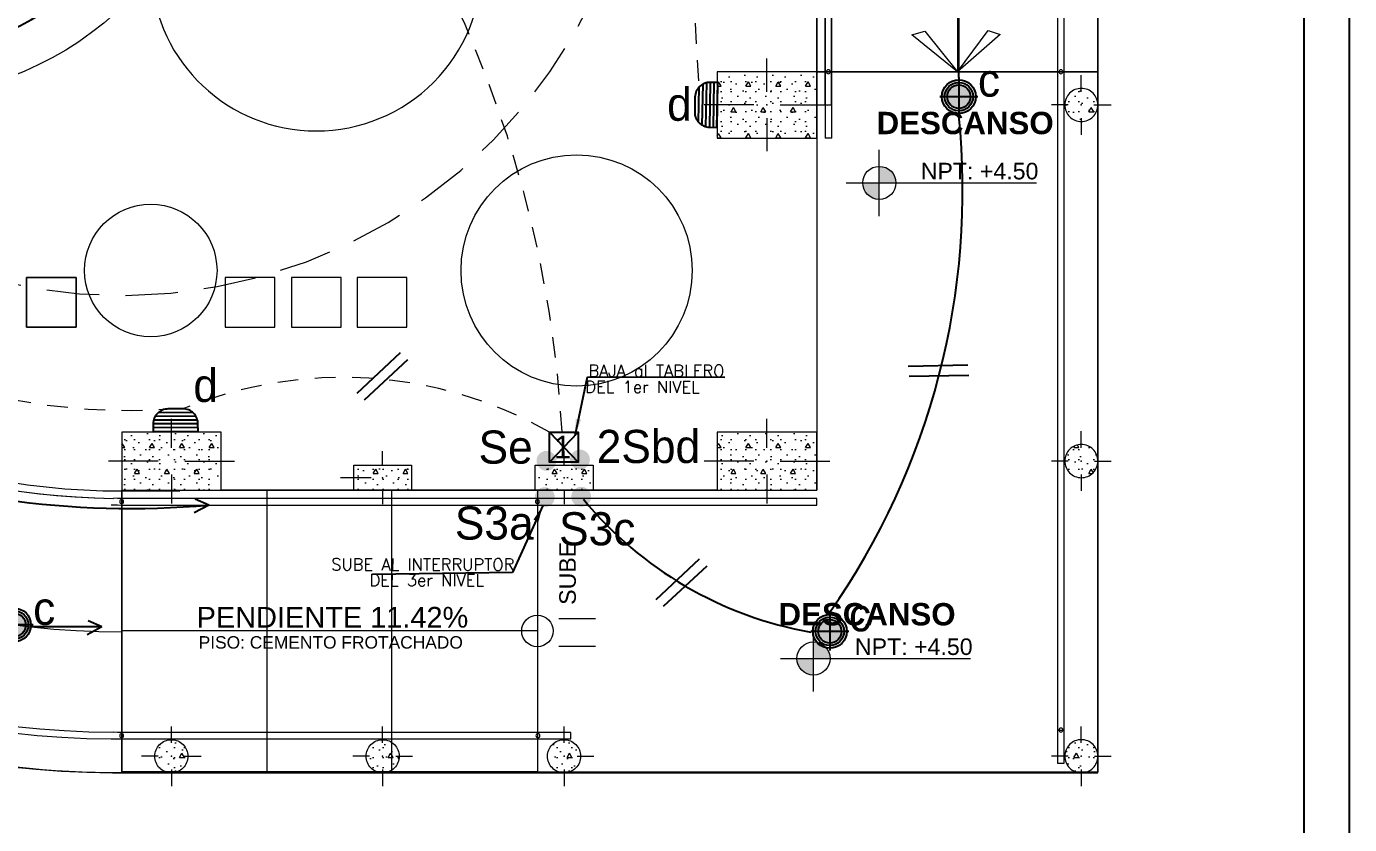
# Model space of a CAD drawing. Header units: feet. Extents: x 2 to 125, y -24 to 91.
# Drawn here: x 97.07 to 105.06, y 77.37 to 82.19 of the extents above; entities that cross this region are included whole.
import ezdxf

# ---------------------------------------------------------------- set-up
doc = ezdxf.new("R2010")
doc.units = ezdxf.units.FT
doc.header["$MEASUREMENT"] = 0
doc.set_wipeout_variables(frame=1)
for name, pattern in [('CONTINUA', [0]), ('Dashed', [0.211667, 0.105833, -0.105833]), ('HIDDEN', [9.525, 6.35, -3.175]), ('HIDDEN2', [0.1875, 0.125, -0.0625]), ('Wipeout_Contour', [1, 0, -1])]:
    doc.linetypes.add(name, pattern=pattern)
for name, color, linetype in [('ALUMBRADO', 1, 'Continuous'), ('Dimensioning - General', 7, 'Continuous'), ('Structural - Bearing', 7, 'Continuous')]:
    doc.layers.add(name, color=color, linetype=linetype)
for name, color, linetype, lineweight, true_color in [('Annotation - Text_Pen_No__167', 7, 'Continuous', 13, 0x6a6a6a), ('Dimensioning - General_Pen_No__167', 7, 'Continuous', 13, 0x6a6a6a), ('Drawing & Figure_Pen_No__167', 7, 'Continuous', 13, 0x6a6a6a), ('Estructura – Carga_Pen_No__167', 7, 'Continuous', 13, 0x6a6a6a), ('Interior - Furniture _Pen_No__167', 7, 'Continuous', 13, 0x6a6a6a), ('Structural - Bearing_Pen_No__167', 7, 'Continuous', 13, 0x6a6a6a), ('Structural - Bearing_Pen_No__4', 7, 'Continuous', 20, 0x029e21), ('Structural - Bearing_Pen_No__87', 7, 'Continuous', 20, 0x6a6a6a)]:
    doc.layers.add(name, color=color, linetype=linetype, lineweight=lineweight, true_color=true_color)
for name, color, linetype, lineweight in [('corriente debil', 30, 'Continuous', 15), ('Cotas varias El', 253, 'Continuous', 13), ('Drawing & Figure_Pen_No__122', 9, 'Continuous', 13), ('Interior - Stair & Railing_Pen_No__122', 9, 'Continuous', 13), ('Structural - Bearing_Pen_No__122', 9, 'Continuous', 13), ('Structural - Bearing_Pen_No__21', 7, 'Continuous', 35), ('TOMACORRIENTE', 5, 'HIDDEN2', 30)]:
    doc.layers.add(name, color=color, linetype=linetype, lineweight=lineweight)
doc.styles.add('01COTAS', font='romans.shx')
doc.styles.add('GENERATED_STYLE_1', font='arial.ttf')
doc.styles.add('GENERATED_STYLE_2', font='')
doc.styles.add('GENERATED_STYLE_3', font='romand.shx')
doc.styles.get('GENERATED_STYLE_2').set_extended_font_data('Arial', bold=True)
doc.dimstyles.new('DIM-50-PLANTA', dxfattribs={"dimscale": 0.05, "dimtxt": 2, "dimasz": 2, "dimexe": 2, "dimexo": 2, "dimgap": 1, "dimtad": 1, "dimdec": 0, "dimlfac": 1000, "dimdsep": 46, "dimtxsty": '01COTAS', "dimcen": 25, "dimclrd": 9, "dimclre": 9, "dimclrt": 7, "dimadec": 0, "dimazin": 0, "dimtfac": 1, "dimtdec": 0, "dimtmove": 2, "dimatfit": 3, "dimfxl": 1, "dimtolj": 1, "dimtzin": 0, "dimarcsym": 0})
pattern_1 = [(0, (70.36607, 85.72544), (0, 0.3117692), [0.03, -0.15]), (0, (70.45607, 85.88132), (0, 0.3117692), [0.03, -0.15]), (60, (70.36607, 85.72544), (-0.27, 0.1558846), [0.03, -0.15]), (60, (70.54607, 85.72544), (-0.27, 0.1558846), [0.03, -0.15]), (120, (70.39607, 85.72544), (0.27, 0.1558846), [0.03, -0.15]), (120, (70.57607, 85.72544), (0.27, 0.1558846), [0.03, -0.15]), (0, (70.36607, 85.75544), (0, 0.06), [0, -0.06, 0, -0.09]), (45, (70.39607, 85.75544), (-0.04242641, 0.04242641), [0, -0.045, 0, -0.075])]

# ---------------------------------------------------------------- blocks, each defined once
blk = doc.blocks.new('Curved Ramp 23[46]', base_point=(27.2823, -2.0105))
at = {"layer": 'Interior - Furniture _Pen_No__167', "color": 251, "linetype": 'Continuous', "lineweight": 13, "true_color": 0x6a6a6a}
for p, q in [((27.2197, 2.319), (27.1951, 4.0188)), ((24.4838, 1.2936), (23.385, 2.5908)), ((22.986, -1.4693), (21.297, -1.2764)), ((22.9746, -1.5687), (21.2856, -1.3757)), ((24.5318, -5.3547), (23.4519, -6.6677)), ((27.2823, -6.3405), (27.2823, -8.0405))]:
    blk.add_line(p, q, dxfattribs=at)
for radius, start, end in [(6.03, 90.82856, 173.00702), (5.18, 90.82856, 172.92906), (4.33, 90.82856, 172.82049), (6.03, 173.95721, 269.99957), (5.18, 174.03517, 269.99957), (4.33, 174.14374, 269.99957)]:
    blk.add_arc((27.2823, -2.0105), radius, start, end, dxfattribs=at)
blk = doc.blocks.new('Straight Ramp 23[47]', base_point=(29.7917, -7.1855))
at = {"layer": 'Interior - Furniture _Pen_No__167', "color": 251, "linetype": 'Continuous', "lineweight": 13, "true_color": 0x6a6a6a}
for p, q in [((27.2817, -6.3355), (27.2817, -8.0355)), ((29.7917, -6.3355), (27.2817, -6.3355)), ((28.1606, -8.0355), (28.1606, -6.3355)), ((28.9128, -8.0355), (28.9128, -6.3355)), ((29.7917, -6.3355), (29.7917, -8.0355)), ((29.7917, -7.1855), (27.2817, -7.1855)), ((29.7917, -8.0355), (27.2817, -8.0355))]:
    blk.add_line(p, q, dxfattribs=at)
blk = doc.blocks.new('Level Dimension_5', base_point=(31.4583, -7.3522))
at = {"layer": 'Dimensioning - General_Pen_No__167', "linetype": 'Continuous', "lineweight": 13, "true_color": 0x6a6a6a}
for points in [[(31.4583, -7.3522), (31.5583, -7.3522), (31.5507, -7.314), (31.529, -7.2815), (31.4965, -7.2599), (31.4583, -7.2522)], [(31.4583, -7.3522), (31.3583, -7.3522), (31.3659, -7.3905), (31.3876, -7.423), (31.42, -7.4446), (31.4583, -7.4522)]]:
    blk.add_hatch(color=251, dxfattribs=at).paths.add_polyline_path(points)
at = {"layer": 'Dimensioning - General_Pen_No__167', "color": 251, "linetype": 'Continuous', "lineweight": 13, "true_color": 0x6a6a6a}
for p, q in [((31.4583, -7.5522), (31.4583, -7.1522)), ((31.2583, -7.3522), (32.4068, -7.3522))]:
    blk.add_line(p, q, dxfattribs=at)
blk.add_circle((31.4583, -7.3522), 0.1, dxfattribs=at)
at = {"layer": 'Dimensioning - General_Pen_No__167', "color": 251, "lineweight": 13, "true_color": 0x6a6a6a, "insert": (31.7083, -7.3322), "char_height": 0.1, "attachment_point": 7, "style": 'GENERATED_STYLE_1'}
blk.add_mtext('\\A1;NPT: +4.50', dxfattribs=at)
blk = doc.blocks.new('Level Dimension_6', base_point=(31.8555, -4.4813))
at = {"layer": 'Dimensioning - General_Pen_No__167', "linetype": 'Continuous', "lineweight": 13, "true_color": 0x6a6a6a}
for points in [[(31.8555, -4.4813), (31.9555, -4.4813), (31.9479, -4.4431), (31.9262, -4.4106), (31.8938, -4.3889), (31.8555, -4.3813)], [(31.8555, -4.4813), (31.7555, -4.4813), (31.7631, -4.5196), (31.7848, -4.552), (31.8172, -4.5737), (31.8555, -4.5813)]]:
    blk.add_hatch(color=251, dxfattribs=at).paths.add_polyline_path(points)
at = {"layer": 'Dimensioning - General_Pen_No__167', "color": 251, "linetype": 'Continuous', "lineweight": 13, "true_color": 0x6a6a6a}
for p, q in [((31.8555, -4.6813), (31.8555, -4.2813)), ((31.6555, -4.4813), (32.804, -4.4813))]:
    blk.add_line(p, q, dxfattribs=at)
blk.add_circle((31.8555, -4.4813), 0.1, dxfattribs=at)
at = {"layer": 'Dimensioning - General_Pen_No__167', "color": 251, "lineweight": 13, "true_color": 0x6a6a6a, "insert": (32.1055, -4.4613), "char_height": 0.1, "attachment_point": 7, "style": 'GENERATED_STYLE_1'}
blk.add_mtext('\\A1;NPT: +4.50', dxfattribs=at)
blk = doc.blocks.new('LED PASILLO')
at = {"layer": 'ALUMBRADO'}
h = blk.add_hatch(color=202, dxfattribs=at)
h.dxf.hatch_style = 1
edge = h.paths.add_edge_path()
edge.add_line((0, 0.1376), (0, -0.1376))
edge.add_line((-0.1376, 0), (0.1376, 0))
edge = h.paths.add_edge_path()
edge.add_line((0, 0), (0, 0.0845))
edge.add_arc((0, 0), 0.0845, 90, 180)
edge.add_line((-0.0845, 0), (0, 0))
edge = h.paths.add_edge_path()
edge.add_line((0.0845, 0), (0, 0))
edge.add_line((0, 0), (0, -0.0845))
edge.add_arc((0, 0), 0.0845, 270, 360)
at = {"layer": 'ALUMBRADO', "color": 202}
for points in [[(0, 0.1376), (0, -0.1376)], [(-0.1376, 0), (0.1376, 0)]]:
    blk.add_lwpolyline(points, dxfattribs=at)
for radius in [0.1222, 0.1028, 0.0845]:
    blk.add_circle((0, 0), radius, dxfattribs=at)
blk = doc.blocks.new('LUM PARED 20 W')
at = {"layer": 'ALUMBRADO', "color": 6}
blk.add_lwpolyline([(-0.05, -0.15), (0.05, -0.15, 0.414214), (0.15, -0.05), (0.15, 0), (-0.15, 0), (-0.15, -0.05, 0.414214)], format="xyb", close=True, dxfattribs=at)
for points in [[(-0.15, -0.025), (0.15, -0.025)], [(-0.15, -0.05), (0.15, -0.05)], [(-0.1468, -0.075), (0.1468, -0.075)], [(-0.1366, -0.1), (0.1366, -0.1)], [(-0.1161, -0.125), (0.1161, -0.125)]]:
    blk.add_lwpolyline(points, dxfattribs=at)
blk = doc.blocks.new('caja de paso tipo 1')
at = {"layer": 'ALUMBRADO', "color": 3}
blk.add_lwpolyline([(-0.145, 0.152), (0.145, 0.152), (0.145, -0.152), (-0.145, -0.152)], close=True, dxfattribs=at)
for points in [[(-0.145, -0.152), (0.145, 0.152)], [(-0.145, 0.152), (0.145, -0.152)]]:
    blk.add_lwpolyline(points, dxfattribs=at)
at = {"layer": 'ALUMBRADO', "color": 6}
blk.add_text('1', height=0.231, dxfattribs=at).set_placement((-0.099, -0.115))

msp = doc.modelspace()

# ---------------------------------------------------------------- hatches: boundary and pattern name
at = {"layer": 'Interior - Stair & Railing_Pen_No__122', "linetype": 'Continuous', "lineweight": 13}
h = msp.add_hatch(dxfattribs=at)
h.set_pattern_fill('STRUCTURAL_CONCRETE', color=9, style=0, pattern_type=2)
h.set_pattern_definition(pattern_1)
h.paths.add_polyline_path([(103.341, 81.7149, 0.414214), (103.441, 81.6149, 0.414214), (103.541, 81.7149, 0.414214), (103.441, 81.8149, 0.414214)])
h = msp.add_hatch(dxfattribs=at)
h.set_pattern_fill('STRUCTURAL_CONCRETE', color=9, style=0, pattern_type=2)
h.set_pattern_definition(pattern_1)
h.paths.add_polyline_path([(103.341, 79.5649, 0.414214), (103.441, 79.4649, 0.414214), (103.541, 79.5649, 0.414214), (103.441, 79.6649, 0.414214)])
h = msp.add_hatch(dxfattribs=at)
h.set_pattern_fill('STRUCTURAL_CONCRETE', color=9, style=0, pattern_type=2)
h.set_pattern_definition(pattern_1)
h.paths.add_polyline_path([(97.8478, 77.7834, 0.414214), (97.9478, 77.6834, 0.414214), (98.0478, 77.7834, 0.414214), (97.9478, 77.8834, 0.414214)])
h = msp.add_hatch(dxfattribs=at)
h.set_pattern_fill('STRUCTURAL_CONCRETE', color=9, style=0, pattern_type=2)
h.set_pattern_definition(pattern_1)
h.paths.add_polyline_path([(99.1234, 77.7834, 0.414214), (99.2234, 77.6834, 0.414214), (99.3234, 77.7834, 0.414214), (99.2234, 77.8834, 0.414214)])
h = msp.add_hatch(dxfattribs=at)
h.set_pattern_fill('STRUCTURAL_CONCRETE', color=9, style=0, pattern_type=2)
h.set_pattern_definition(pattern_1)
h.paths.add_polyline_path([(100.2184, 77.7834, 0.414214), (100.3184, 77.6834, 0.414214), (100.4184, 77.7834, 0.414214), (100.3184, 77.8834, 0.414214)])
h = msp.add_hatch(dxfattribs=at)
h.set_pattern_fill('STRUCTURAL_CONCRETE', color=9, style=0, pattern_type=2)
h.set_pattern_definition(pattern_1)
h.paths.add_polyline_path([(103.341, 77.7834, 0.414214), (103.441, 77.6834, 0.414214), (103.541, 77.7834, 0.414214), (103.441, 77.8834, 0.414214)])

# ---------------------------------------------------------------- linework, layer by layer
for points in [[(74.2943, 67.8022), (105.0601, 67.8022), (105.0601, 91.0242), (74.2943, 91.0242)], [(74.568, 68.0759), (104.7863, 68.0759), (104.7863, 90.7505), (74.568, 90.7505)]]:
    msp.add_lwpolyline(points, close=True)
at = {"layer": 'ALUMBRADO', "linetype": 'CONTINUA', "lineweight": 25}
for p, q in [((98.1746, 79.2999), (98.0914, 79.3356)), ((98.1746, 79.2999), (98.0851, 79.2521)), ((97.5281, 78.564), (97.445, 78.5998)), ((97.5281, 78.564), (97.4387, 78.5162))]:
    msp.add_line(p, q, dxfattribs=at)
at = {"layer": 'ALUMBRADO', "color": 114, "lineweight": 25}
for points in [[(99.0686, 79.9749), (99.3309, 80.2199)], [(99.114, 79.9338), (99.3763, 80.1788)], [(102.3961, 80.1386), (102.7549, 80.1451)], [(102.4024, 80.0777), (102.7612, 80.0842)], [(100.8738, 78.7294), (101.1361, 78.9743)], [(100.9192, 78.6883), (101.1815, 78.9333)]]:
    msp.add_lwpolyline(points, dxfattribs=at)
at = {"layer": 'ALUMBRADO', "linetype": 'CONTINUA', "lineweight": 25}
for centre, radius, start, end in [((-302.3586, 81.82), 405.0602, 0.008461, 0.539421), ((96.2797, 83.7014), 1.6857, 229.89225, 312.50937), ((98.2803, 81.1986), 4.4443, 325.04572, 5.82553), ((102.208, 80.7929), 2.2954, 219.45576, 259.96968), ((97.9678, -68049.3908), 68127.9548, 90.000369717, 90.000729918)]:
    msp.add_arc(centre, radius, start, end, dxfattribs=at)
at = {"layer": 'Cotas varias El'}
for p, q in [((101.8934, 88.0403), (101.8934, 81.9149)), ((101.8934, 88.0403), (101.8934, 81.9149)), ((101.8934, 88.0403), (101.8934, 81.9149)), ((101.8934, 88.0366), (101.8934, 81.9149)), ((101.8955, 88.0429), (101.8939, 81.5149)), ((101.8955, 88.0429), (101.8939, 81.5149)), ((101.8955, 88.0429), (101.8939, 81.5149)), ((101.8955, 88.0392), (101.8939, 81.5149)), ((101.9334, 81.9149), (101.9334, 88.0403)), ((101.9334, 81.9149), (101.9334, 88.0403)), ((101.9334, 81.9149), (101.9334, 88.0403)), ((101.9334, 81.9149), (101.9334, 88.0366)), ((101.9339, 81.5149), (101.9355, 88.0429)), ((101.9339, 81.5149), (101.9355, 88.0429)), ((101.9339, 81.5149), (101.9355, 88.0429)), ((101.9339, 81.5149), (101.9355, 88.0392)), ((103.2978, 87.9771), (103.2978, 81.9274)), ((103.2978, 87.9771), (103.2978, 81.9274)), ((103.2978, 87.9771), (103.2978, 81.9274)), ((103.2978, 87.9771), (103.2978, 81.9292)), ((103.3378, 81.9274), (103.3378, 87.9771)), ((103.3378, 81.9274), (103.3378, 87.9771)), ((103.3378, 81.9274), (103.3378, 87.9771)), ((103.3378, 81.9292), (103.3378, 87.9771))]:
    msp.add_line(p, q, dxfattribs=at)
msp.add_lwpolyline([(103.541, 77.6834), (103.541, 89.7465), (97.5929, 89.7465, 0.990538), (97.5929, 77.6834)], format="xyb", close=True, dxfattribs=at)
msp.add_lwpolyline([(103.5434, 88.0399), (101.8434, 88.0399), (101.8434, 81.9149), (103.5434, 81.9149)], close=True, dxfattribs=at)
at = {"layer": 'Drawing & Figure_Pen_No__122', "color": 9, "linetype": 'Dashed', "lineweight": 13}
msp.add_line((101.8434, 81.9149), (103.5434, 81.9149), dxfattribs=at)
at = {"layer": 'Drawing & Figure_Pen_No__122', "color": 9, "linetype": 'Continuous', "lineweight": 13}
for p, q in [((100.2877, 78.6143), (100.5081, 78.6143)), ((100.2877, 78.4487), (100.5081, 78.4487))]:
    msp.add_line(p, q, dxfattribs=at)
for centre, radius in [((96.2988, 83.7149), 1.9514), ((100.1578, 78.5399), 0.0952)]:
    msp.add_circle(centre, radius, dxfattribs=at)
at = {"layer": 'Drawing & Figure_Pen_No__167', "color": 251, "linetype": 'Continuous', "lineweight": 13, "true_color": 0x6a6a6a}
msp.add_line((102.6934, 88.0399), (102.6934, 81.9149), dxfattribs=at)
at = {"layer": 'Estructura – Carga_Pen_No__167', "color": 251, "linetype": 'Continuous', "lineweight": 13, "true_color": 0x6a6a6a}
for points in [[(97.3732, 80.3735), (97.0732, 80.3735), (97.0732, 80.6735), (97.3732, 80.6735)], [(97.3732, 80.6735), (97.0732, 80.6735), (97.0732, 80.3735), (97.3732, 80.3735)], [(98.2732, 80.3735), (98.5732, 80.3735), (98.5732, 80.6735), (98.2732, 80.6735)], [(98.2732, 80.3735), (98.5732, 80.3735), (98.5732, 80.6735), (98.2732, 80.6735)], [(98.6732, 80.3735), (98.9732, 80.3735), (98.9732, 80.6735), (98.6732, 80.6735)], [(98.9732, 80.6735), (98.6732, 80.6735), (98.6732, 80.3735), (98.9732, 80.3735)], [(99.3701, 80.3735), (99.3701, 80.6735), (99.0701, 80.6735), (99.0701, 80.3735)], [(99.3701, 80.6735), (99.0701, 80.6735), (99.0701, 80.3735), (99.3701, 80.3735)]]:
    msp.add_lwpolyline(points, close=True, dxfattribs=at)
at = {"layer": 'Interior - Stair & Railing_Pen_No__122', "color": 9, "linetype": 'Continuous', "lineweight": 13}
for p, q in [((101.8434, 88.0399), (101.8434, 81.5149)), ((101.8934, 81.9149), (101.8934, 81.7162)), ((101.8934, 81.9149), (101.8934, 81.7162)), ((101.8934, 81.9149), (101.8934, 81.7162)), ((101.8934, 81.9149), (101.9334, 81.9149)), ((101.9334, 81.7162), (101.9334, 81.9149)), ((101.9334, 81.7162), (101.9334, 81.9149)), ((101.9334, 81.7162), (101.9334, 81.9149)), ((103.2978, 81.9292), (103.2978, 81.9163)), ((103.2978, 81.9274), (103.2978, 81.9149)), ((103.2978, 81.9274), (103.2978, 81.9149)), ((103.2978, 81.9274), (103.2978, 81.9149)), ((103.2978, 81.9163), (103.2978, 81.9135)), ((103.2978, 81.9149), (103.2978, 81.8899)), ((103.2978, 81.9149), (103.2978, 81.8899)), ((103.2978, 81.9149), (103.2978, 81.8899)), ((103.2978, 81.9135), (103.2978, 81.8906)), ((103.2978, 81.8906), (103.2978, 81.8649)), ((103.2978, 81.8899), (103.2978, 81.8649)), ((103.2978, 81.8899), (103.2978, 81.8649)), ((103.2978, 81.8899), (103.2978, 81.8649)), ((103.3378, 81.9163), (103.3378, 81.9292)), ((103.3378, 81.9149), (103.3378, 81.9274)), ((103.3378, 81.9149), (103.3378, 81.9274)), ((103.3378, 81.9149), (103.3378, 81.9274)), ((103.3378, 81.9135), (103.3378, 81.9163)), ((103.3378, 81.8899), (103.3378, 81.9149)), ((103.3378, 81.8899), (103.3378, 81.9149)), ((103.3378, 81.8899), (103.3378, 81.9149)), ((103.3378, 81.8906), (103.3378, 81.9135)), ((103.3378, 81.8649), (103.3378, 81.8906)), ((103.3378, 81.8649), (103.3378, 81.8899)), ((103.3378, 81.8649), (103.3378, 81.8899)), ((103.3378, 81.8649), (103.3378, 81.8899)), ((103.2978, 81.8649), (103.2978, 81.8524)), ((103.2978, 81.8649), (103.2978, 81.8524)), ((103.2978, 81.8649), (103.2978, 81.8524)), ((103.2978, 81.8649), (103.2978, 81.8521)), ((103.2978, 81.8524), (103.2978, 77.9417)), ((103.2978, 81.8524), (103.2978, 77.9417)), ((103.2978, 81.8524), (103.2978, 77.9417)), ((103.2978, 81.8521), (103.2978, 77.9417)), ((103.3378, 81.8524), (103.3378, 81.8649)), ((103.3378, 81.8524), (103.3378, 81.8649)), ((103.3378, 81.8524), (103.3378, 81.8649)), ((103.3378, 81.8521), (103.3378, 81.8649)), ((103.3378, 77.9417), (103.3378, 81.8524)), ((103.3378, 77.9417), (103.3378, 81.8524)), ((103.3378, 77.9417), (103.3378, 81.8524)), ((103.3378, 77.9417), (103.3378, 81.8521)), ((101.8934, 81.7162), (101.9334, 81.7162)), ((101.8934, 81.7162), (101.9334, 81.7162)), ((101.8934, 81.7162), (101.9334, 81.7162)), ((103.521, 81.7149), (103.621, 81.7149)), ((101.9339, 81.5149), (101.8939, 81.5149)), ((101.8434, 79.7399), (101.8434, 79.3899)), ((103.441, 79.6449), (103.441, 79.7449)), ((103.361, 79.5649), (103.261, 79.5649)), ((103.521, 79.5649), (103.621, 79.5649)), ((103.441, 79.4849), (103.441, 79.3849)), ((97.598, 79.3402), (97.5979, 79.3402)), ((97.5979, 79.3402), (97.5979, 79.3402)), ((97.598, 79.3402), (97.5979, 79.3402)), ((97.5979, 79.3402), (97.5979, 79.3402)), ((97.598, 79.3402), (97.5979, 79.3402)), ((97.5979, 79.3402), (97.5979, 79.3402)), ((97.598, 79.3402), (97.5979, 79.3402)), ((97.5979, 79.3402), (97.5979, 79.3402)), ((97.598, 79.3402), (97.5979, 79.3402)), ((97.598, 79.3402), (97.5979, 79.3402)), ((97.598, 79.3402), (97.5979, 79.3402)), ((97.598, 79.3402), (97.5979, 79.3402)), ((97.623, 79.34), (97.598, 79.3402)), ((97.623, 79.34), (97.598, 79.3402)), ((97.623, 79.34), (97.598, 79.3402)), ((97.623, 79.34), (97.598, 79.3402)), ((97.6231, 79.34), (97.598, 79.3402)), ((97.6231, 79.34), (97.598, 79.3402)), ((97.6231, 79.34), (97.598, 79.3402)), ((97.6231, 79.34), (97.598, 79.3402)), ((97.6476, 79.3399), (97.623, 79.34)), ((97.6476, 79.3399), (97.623, 79.34)), ((97.6476, 79.3399), (97.623, 79.34)), ((97.6476, 79.3399), (97.623, 79.34)), ((97.6474, 79.3399), (97.6231, 79.34)), ((97.6474, 79.3399), (97.6231, 79.34)), ((97.6474, 79.3399), (97.6231, 79.34)), ((97.6474, 79.3399), (97.6231, 79.34)), ((97.6482, 79.3399), (97.6474, 79.3399)), ((97.6482, 79.3399), (97.6474, 79.3399)), ((97.6482, 79.3399), (97.6474, 79.3399)), ((97.6482, 79.3399), (97.6474, 79.3399)), ((97.648, 79.3399), (97.6476, 79.3399)), ((97.648, 79.3399), (97.6476, 79.3399)), ((97.648, 79.3399), (97.6476, 79.3399)), ((97.648, 79.3399), (97.6476, 79.3399)), ((97.6481, 79.3399), (97.648, 79.3399)), ((97.6481, 79.3399), (97.648, 79.3399)), ((97.6481, 79.3399), (97.648, 79.3399)), ((97.6481, 79.3399), (97.648, 79.3399)), ((97.6606, 79.3399), (97.6481, 79.3399)), ((97.6606, 79.3399), (97.6481, 79.3399)), ((97.6606, 79.3399), (97.6481, 79.3399)), ((97.6606, 79.3399), (97.6481, 79.3399)), ((97.6608, 79.3399), (97.6482, 79.3399)), ((97.6482, 79.3399), (97.6482, 79.3399)), ((97.6608, 79.3399), (97.6482, 79.3399)), ((97.6482, 79.3399), (97.6482, 79.3399)), ((97.6608, 79.3399), (97.6482, 79.3399)), ((97.6482, 79.3399), (97.6482, 79.3399)), ((97.6608, 79.3399), (97.6482, 79.3399)), ((97.6482, 79.3399), (97.6482, 79.3399)), ((97.6484, 79.3899), (101.4934, 79.3899)), ((100.1578, 79.3399), (97.6606, 79.3399)), ((100.1578, 79.3399), (97.6606, 79.3399)), ((100.1578, 79.3399), (97.6606, 79.3399)), ((100.1578, 79.3399), (97.6606, 79.3399)), ((100.1578, 79.3399), (97.6608, 79.3399)), ((100.1578, 79.3399), (97.6608, 79.3399)), ((100.1578, 79.3399), (97.6608, 79.3399)), ((100.1578, 79.3399), (97.6608, 79.3399)), ((100.3566, 79.3399), (100.1578, 79.3399)), ((100.3566, 79.3399), (100.1578, 79.3399)), ((100.3566, 79.3399), (100.1578, 79.3399)), ((100.1578, 79.2999), (100.1578, 79.3399)), ((100.3568, 79.3399), (100.1578, 79.3399)), ((100.3568, 79.3399), (100.1578, 79.3399)), ((100.3568, 79.3399), (100.1578, 79.3399)), ((100.1578, 79.2999), (100.1578, 79.3399)), ((101.8434, 79.3399), (100.2688, 79.3399)), ((101.8434, 79.3399), (100.2688, 79.3399)), ((101.8434, 79.3399), (100.2688, 79.3399)), ((101.8434, 79.3399), (100.2688, 79.3399)), ((101.4934, 79.3899), (101.8434, 79.3899)), ((101.8434, 79.2999), (101.8434, 79.3399)), ((97.5849, 79.3003), (97.5849, 79.3003)), ((97.5849, 79.3003), (97.5975, 79.3002)), ((97.5849, 79.3003), (97.5849, 79.3003)), ((97.5849, 79.3003), (97.5975, 79.3002)), ((97.5849, 79.3003), (97.5849, 79.3003)), ((97.5849, 79.3003), (97.5975, 79.3002)), ((97.5849, 79.3003), (97.5849, 79.3003)), ((97.5849, 79.3003), (97.5975, 79.3002)), ((97.585, 79.3003), (97.585, 79.3003)), ((97.585, 79.3003), (97.5976, 79.3002)), ((97.585, 79.3003), (97.585, 79.3003)), ((97.585, 79.3003), (97.5976, 79.3002)), ((97.585, 79.3003), (97.585, 79.3003)), ((97.585, 79.3003), (97.5976, 79.3002)), ((97.585, 79.3003), (97.585, 79.3003)), ((97.585, 79.3003), (97.5976, 79.3002)), ((97.5975, 79.3002), (97.5976, 79.3002)), ((97.5975, 79.3002), (97.5976, 79.3002)), ((97.5975, 79.3002), (97.5976, 79.3002)), ((97.5975, 79.3002), (97.5976, 79.3002)), ((97.5976, 79.3002), (97.5976, 79.3002)), ((97.5976, 79.3002), (97.6228, 79.3)), ((97.5976, 79.3002), (97.5976, 79.3002)), ((97.5976, 79.3002), (97.6228, 79.3)), ((97.5976, 79.3002), (97.5976, 79.3002)), ((97.5976, 79.3002), (97.6228, 79.3)), ((97.5976, 79.3002), (97.5976, 79.3002)), ((97.5976, 79.3002), (97.6228, 79.3)), ((97.5976, 79.3002), (97.6229, 79.3)), ((97.5976, 79.3002), (97.6229, 79.3)), ((97.5976, 79.3002), (97.6229, 79.3)), ((97.5976, 79.3002), (97.6229, 79.3)), ((97.6228, 79.3), (97.6475, 79.2999)), ((97.6228, 79.3), (97.6475, 79.2999)), ((97.6228, 79.3), (97.6475, 79.2999)), ((97.6228, 79.3), (97.6475, 79.2999)), ((97.6229, 79.3), (97.6472, 79.2999)), ((97.6229, 79.3), (97.6472, 79.2999)), ((97.6229, 79.3), (97.6472, 79.2999)), ((97.6229, 79.3), (97.6472, 79.2999)), ((97.6472, 79.2999), (97.6482, 79.2999)), ((97.6472, 79.2999), (97.6482, 79.2999)), ((97.6472, 79.2999), (97.6482, 79.2999)), ((97.6472, 79.2999), (97.6482, 79.2999)), ((97.6475, 79.2999), (97.648, 79.2999)), ((97.6475, 79.2999), (97.648, 79.2999)), ((97.6475, 79.2999), (97.648, 79.2999)), ((97.6475, 79.2999), (97.648, 79.2999)), ((97.648, 79.2999), (97.648, 79.2999)), ((97.648, 79.2999), (97.6606, 79.2999)), ((97.648, 79.2999), (97.648, 79.2999)), ((97.648, 79.2999), (97.6606, 79.2999)), ((97.648, 79.2999), (97.648, 79.2999)), ((97.648, 79.2999), (97.6606, 79.2999)), ((97.648, 79.2999), (97.648, 79.2999)), ((97.648, 79.2999), (97.6606, 79.2999)), ((97.6482, 79.2999), (97.6482, 79.2999)), ((97.6482, 79.2999), (97.6608, 79.2999)), ((97.6482, 79.2999), (97.6482, 79.2999)), ((97.6482, 79.2999), (97.6608, 79.2999)), ((97.6482, 79.2999), (97.6482, 79.2999)), ((97.6482, 79.2999), (97.6608, 79.2999)), ((97.6482, 79.2999), (97.6482, 79.2999)), ((97.6482, 79.2999), (97.6608, 79.2999)), ((97.6606, 79.2999), (100.1578, 79.2999)), ((97.6606, 79.2999), (100.1578, 79.2999)), ((97.6606, 79.2999), (100.1578, 79.2999)), ((97.6606, 79.2999), (100.1578, 79.2999)), ((97.6608, 79.2999), (100.1578, 79.2999)), ((97.6608, 79.2999), (100.1578, 79.2999)), ((97.6608, 79.2999), (100.1578, 79.2999)), ((97.6608, 79.2999), (100.1578, 79.2999)), ((100.1578, 79.2999), (100.3566, 79.2999)), ((100.1578, 79.2999), (100.3566, 79.2999)), ((100.1578, 79.2999), (100.3566, 79.2999)), ((100.1578, 79.2999), (100.3568, 79.2999)), ((100.1578, 79.2999), (100.3568, 79.2999)), ((100.1578, 79.2999), (100.3568, 79.2999)), ((100.2688, 79.2999), (101.8434, 79.2999)), ((100.2688, 79.2999), (101.8434, 79.2999)), ((100.2688, 79.2999), (101.8434, 79.2999)), ((100.2688, 79.2999), (101.8434, 79.2999)), ((97.9478, 77.8634), (97.9478, 77.9634)), ((99.2234, 77.8634), (99.2234, 77.9634)), ((100.3184, 77.8634), (100.3184, 77.9634)), ((103.441, 77.8634), (103.441, 77.9634)), ((97.5851, 77.8879), (97.5851, 77.8879)), ((97.5851, 77.8879), (97.5976, 77.8878)), ((97.5851, 77.8879), (97.5851, 77.8879)), ((97.5851, 77.8879), (97.5976, 77.8878)), ((97.5851, 77.8879), (97.5851, 77.8879)), ((97.5851, 77.8879), (97.5976, 77.8878)), ((97.5851, 77.8879), (97.5851, 77.8879)), ((97.5851, 77.8879), (97.5976, 77.8878)), ((97.5976, 77.8878), (97.5976, 77.8878)), ((97.5976, 77.8878), (97.6227, 77.8877)), ((97.5976, 77.8878), (97.5976, 77.8878)), ((97.5976, 77.8878), (97.6227, 77.8877)), ((97.5976, 77.8878), (97.5976, 77.8878)), ((97.5976, 77.8878), (97.6227, 77.8877)), ((97.5976, 77.8878), (97.5976, 77.8878)), ((97.5976, 77.8878), (97.6227, 77.8877)), ((97.6228, 77.9277), (97.5979, 77.9278)), ((97.5979, 77.9278), (97.5979, 77.9278)), ((97.6228, 77.9277), (97.5979, 77.9278)), ((97.5979, 77.9278), (97.5979, 77.9278)), ((97.6228, 77.9277), (97.5979, 77.9278)), ((97.5979, 77.9278), (97.5979, 77.9278)), ((97.6228, 77.9277), (97.5979, 77.9278)), ((97.5979, 77.9278), (97.5979, 77.9278)), ((97.6227, 77.8877), (97.6477, 77.8876)), ((97.6227, 77.8877), (97.6477, 77.8876)), ((97.6227, 77.8877), (97.6477, 77.8876)), ((97.6227, 77.8877), (97.6477, 77.8876)), ((97.6478, 77.9276), (97.6228, 77.9277)), ((97.6478, 77.9276), (97.6228, 77.9277)), ((97.6478, 77.9276), (97.6228, 77.9277)), ((97.6478, 77.9276), (97.6228, 77.9277)), ((97.6477, 77.8876), (97.6478, 77.8876)), ((97.6477, 77.8876), (97.6478, 77.8876)), ((97.6477, 77.8876), (97.6478, 77.8876)), ((97.6477, 77.8876), (97.6478, 77.8876)), ((97.6603, 77.9276), (97.6478, 77.9276)), ((97.6478, 77.9276), (97.6478, 77.9276)), ((97.6603, 77.9276), (97.6478, 77.9276)), ((97.6478, 77.9276), (97.6478, 77.9276)), ((97.6603, 77.9276), (97.6478, 77.9276)), ((97.6478, 77.9276), (97.6478, 77.9276)), ((97.6603, 77.9276), (97.6478, 77.9276)), ((97.6478, 77.9276), (97.6478, 77.9276)), ((97.6478, 77.8876), (97.6603, 77.8876)), ((97.6478, 77.8876), (97.6603, 77.8876)), ((97.6478, 77.8876), (97.6603, 77.8876)), ((97.6478, 77.8876), (97.6603, 77.8876)), ((100.1608, 77.9276), (97.6603, 77.9276)), ((100.1608, 77.9276), (97.6603, 77.9276)), ((100.1608, 77.9276), (97.6603, 77.9276)), ((100.1608, 77.9276), (97.6603, 77.9276)), ((97.6603, 77.8876), (100.1608, 77.8876)), ((97.6603, 77.8876), (100.1608, 77.8876)), ((97.6603, 77.8876), (100.1608, 77.8876)), ((97.6603, 77.8876), (100.1608, 77.8876)), ((100.3598, 77.9276), (100.1608, 77.9276)), ((100.3598, 77.9276), (100.1608, 77.9276)), ((100.3598, 77.9276), (100.1608, 77.9276)), ((100.1608, 77.8876), (100.1608, 77.9276)), ((100.1608, 77.8876), (100.3598, 77.8876)), ((100.1608, 77.8876), (100.3598, 77.8876)), ((100.1608, 77.8876), (100.3598, 77.8876)), ((100.3598, 77.8876), (100.3598, 77.9276)), ((100.3598, 77.8876), (100.3598, 77.9276)), ((100.3598, 77.8876), (100.3598, 77.9276)), ((103.2978, 77.9417), (103.2978, 77.7417)), ((103.2978, 77.9417), (103.2978, 77.7417)), ((103.2978, 77.9417), (103.2978, 77.7417)), ((103.2978, 77.9417), (103.3378, 77.9417)), ((103.3378, 77.7417), (103.3378, 77.9417)), ((103.3378, 77.7417), (103.3378, 77.9417)), ((103.3378, 77.7417), (103.3378, 77.9417)), ((97.8678, 77.7834), (97.7678, 77.7834)), ((98.0278, 77.7834), (98.1278, 77.7834)), ((99.1434, 77.7834), (99.0434, 77.7834)), ((99.3034, 77.7834), (99.4034, 77.7834)), ((100.3984, 77.7834), (100.4984, 77.7834)), ((103.361, 77.7834), (103.261, 77.7834)), ((103.2978, 77.7417), (103.3378, 77.7417)), ((103.2978, 77.7417), (103.3378, 77.7417)), ((103.2978, 77.7417), (103.3378, 77.7417)), ((103.521, 77.7834), (103.621, 77.7834)), ((97.9478, 77.7034), (97.9478, 77.6034)), ((99.2234, 77.7034), (99.2234, 77.6034)), ((100.3184, 77.7034), (100.3184, 77.6034)), ((103.441, 77.7034), (103.441, 77.6034))]:
    msp.add_line(p, q, dxfattribs=at)
msp.add_lwpolyline([(97.8249, 82.4988, 0.396977), (98.8232, 81.558, 0.414214), (99.8232, 82.558, 0.621027), (98.2163, 83.3528, 0.621027)], format="xyb", dxfattribs=at)
for points in [[(101.8434, 79.7399), (101.8434, 79.3899), (100.1578, 79.3899), (100.1578, 77.6899), (103.5434, 77.6899), (103.5434, 81.9149), (101.8434, 81.9149), (101.8434, 81.5149)], [(98.2484, 79.3899), (99.0484, 79.3899)], [(99.3984, 79.3899), (100.1434, 79.3899)]]:
    msp.add_lwpolyline(points, dxfattribs=at)
for points in [[(101.9014, 81.9149, 1), (101.9254, 81.9149, 1)], [(103.3058, 81.9149, 1), (103.3298, 81.9149, 1)], [(103.341, 81.7149, 0.414214), (103.441, 81.6149, 0.414214), (103.541, 81.7149, 0.414214), (103.441, 81.8149, 0.414214)], [(103.341, 79.5649, 0.414214), (103.441, 79.4649, 0.414214), (103.541, 79.5649, 0.414214), (103.441, 79.6649, 0.414214)], [(97.6478, 79.3319, 1), (97.6478, 79.3079, 1)], [(97.6478, 79.3319, 1), (97.6478, 79.3079, 1)], [(100.1578, 79.3319, 1), (100.1578, 79.3079, 1)], [(100.1578, 79.3319, 1), (100.1578, 79.3079, 1)], [(103.3058, 77.9417, 1), (103.3298, 77.9417, 1)], [(97.6478, 77.9196, 1), (97.6478, 77.8956, 1)], [(97.8478, 77.7834, -0.414214), (97.9478, 77.8834, -0.414214), (98.0478, 77.7834, -0.414214), (97.9478, 77.6834, -0.414214)], [(99.1234, 77.7834, -0.414214), (99.2234, 77.8834, -0.414214), (99.3234, 77.7834, -0.414214), (99.2234, 77.6834, -0.414214)], [(100.1608, 77.9196, 1), (100.1608, 77.8956, 1)], [(100.2184, 77.7834, -0.414214), (100.3184, 77.8834, -0.414214), (100.4184, 77.7834, -0.414214), (100.3184, 77.6834, -0.414214)], [(103.341, 77.7834, 0.414214), (103.441, 77.6834, 0.414214), (103.541, 77.7834, 0.414214), (103.441, 77.8834, 0.414214)]]:
    msp.add_lwpolyline(points, format="xyb", close=True, dxfattribs=at)
for centre, radius in [((100.3942, 80.7154), 0.6978), ((97.8234, 80.7154), 0.4)]:
    msp.add_circle(centre, radius, dxfattribs=at)
for centre, radius, start, end in [((97.6461, 83.7191), 5.8315, 90.12888, 269.40029), ((97.6461, 83.7191), 5.8315, 90.12888, 269.40029), ((97.6461, 83.7191), 5.8315, 90.12888, 269.40029), ((97.6461, 83.7191), 5.8315, 90.12888, 269.40029), ((97.6461, 83.7191), 5.7915, 90.0061, 269.52272), ((97.6461, 83.7191), 5.7915, 90.0061, 269.52272), ((97.6461, 83.7191), 5.7915, 90.0061, 269.52272), ((97.6461, 83.7191), 5.7915, 90.0061, 269.52272), ((97.6485, 83.7152), 4.3753, 90.03946, 269.33774), ((97.6485, 83.7152), 4.3753, 90.03946, 269.33774), ((97.6485, 83.7152), 4.3753, 90.03946, 269.33774), ((97.6485, 83.7152), 4.3753, 90.03946, 269.33774), ((97.6461, 83.7149), 4.375, 174.01281, 269.36897), ((97.6461, 83.7149), 4.375, 174.01281, 269.36897), ((97.6461, 83.7149), 4.375, 174.01281, 269.36897), ((97.6461, 83.7149), 4.375, 174.01281, 269.36897)]:
    msp.add_arc(centre, radius, start, end, dxfattribs=at)
for p in [(103.441, 79.5649), (97.9478, 77.7834), (99.2234, 77.7834), (100.3184, 77.7834), (103.441, 77.7834)]:
    msp.add_point(p, dxfattribs=at)
at = {"layer": 'Structural - Bearing_Pen_No__167', "color": 251, "linetype": 'Continuous', "lineweight": 13, "true_color": 0x6a6a6a}
for p, q in [((102.4174, 82.1377), (102.4957, 82.1604)), ((102.6934, 81.9149), (102.4174, 82.1377)), ((102.4957, 82.1604), (102.6934, 81.9149)), ((102.6934, 81.9149), (102.8796, 82.1636)), ((102.9517, 82.1392), (102.6934, 81.9149)), ((102.8796, 82.1636), (102.9517, 82.1392)), ((103.441, 81.7949), (103.441, 81.8949)), ((103.361, 81.7149), (103.261, 81.7149)), ((103.441, 81.6349), (103.441, 81.5349))]:
    msp.add_line(p, q, dxfattribs=at)
msp.add_point((103.441, 81.7149), dxfattribs=at)
at = {"layer": 'Structural - Bearing_Pen_No__21', "color": 7, "linetype": 'Continuous', "lineweight": 35}
msp.add_line((97.6484, 79.3899), (97.9984, 79.3899), dxfattribs=at)
at = {"layer": 'Structural - Bearing_Pen_No__4', "color": 104, "linetype": 'HIDDEN', "lineweight": 20, "ltscale": 0.05, "true_color": 0x029e21}
msp.add_lwpolyline([(94.7093, 82.5817, 0.831061), (100.7984, 83.7149, 0.831228), (94.7089, 84.847)], format="xyb", dxfattribs=at)
at = {"layer": 'Structural - Bearing_Pen_No__87', "color": 251, "linetype": 'Continuous', "lineweight": 20, "true_color": 0x6a6a6a}
for points in [[(101.8434, 81.9149), (101.8434, 83.5399)], [(100.4934, 79.3899), (101.2434, 79.3899)]]:
    msp.add_lwpolyline(points, dxfattribs=at)
at = {"layer": 'TOMACORRIENTE', "color": 10, "lineweight": 20}
for centre, radius, start, end in [((132.2045, 83.9217), 31.1428, 176.94372, 183.86571), ((97.6981, 83.8056), 3.9351, 213.56369, 274.00173)]:
    msp.add_arc(centre, radius, start, end, dxfattribs=at)

# ---------------------------------------------------------------- block references
at = {"layer": 'Dimensioning - General', "color": 251, "lineweight": 13, "true_color": 0x6a6a6a}
for name, p in [('Level Dimension_6', (102.2216, 81.2441)), ('Level Dimension_5', (101.8243, 78.3732))]:
    msp.add_blockref(name, p, dxfattribs=at)
at = {"layer": 'Interior - Stair & Railing_Pen_No__122', "color": 9, "linetype": 'Continuous', "lineweight": 13}
for name, p in [('Curved Ramp 23[46]', (97.6484, 83.7149)), ('Straight Ramp 23[47]', (100.1578, 78.5399))]:
    msp.add_blockref(name, p, dxfattribs=at)
at = {"layer": 'TOMACORRIENTE', "xscale": 0.8365500000000002, "yscale": 0.8365500000000002, "zscale": 0.8365500000000002, "rotation": 270}
for p in [(102.7016, 81.7647), (96.9983, 78.5759), (101.9229, 78.5372)]:
    msp.add_blockref('LED PASILLO', p, dxfattribs=at)

# ---------------------------------------------------------------- texts
at = {"layer": 'ALUMBRADO', "color": 102, "lineweight": 25}
for s, p in [('c', (102.8167, 81.7647)), ('d', (100.9404, 81.6194)), ('d', (98.0807, 79.9221)), ('S3a', (99.6589, 79.0911)), ('S3c', (100.2882, 79.0563)), ('c', (97.1134, 78.5759)), ('c', (102.0379, 78.5372))]:
    msp.add_text(s, height=0.2, dxfattribs=at).set_placement(p)
at = {"layer": 'Annotation - Text_Pen_No__167', "color": 251, "linetype": 'Continuous', "lineweight": 13, "true_color": 0x6a6a6a, "attachment_point": 2}
for s, insert, char_height, style in [('\\A1;DESCANSO', (102.7397, 81.6733), 0.135, 'GENERATED_STYLE_2'), ('\\A1;PENDIENTE 11.42%', (98.9203, 78.6848), 0.125, 'GENERATED_STYLE_1'), ('\\A1;DESCANSO', (102.1475, 78.7082), 0.135, 'GENERATED_STYLE_2'), ('\\A1;PISO: CEMENTO FROTACHADO', (98.9101, 78.5082), 0.075, 'GENERATED_STYLE_1')]:
    msp.add_mtext(s, dxfattribs=dict(at, insert=insert, char_height=char_height, style=style))
at = {"layer": 'Annotation - Text_Pen_No__167', "color": 251, "linetype": 'Continuous', "lineweight": 13, "true_color": 0x6a6a6a, "insert": (100.2895, 78.8875), "char_height": 0.1, "attachment_point": 2, "rotation": 90, "style": 'GENERATED_STYLE_1'}
msp.add_mtext('\\A1;SUBE', dxfattribs=at)
at = {"layer": 'corriente debil', "style": 'GENERATED_STYLE_3'}
for s, p in [('BAJA al TABLERO', (100.465, 80.0746)), ('DEL 1er NIVEL', (100.4465, 79.9768)), ('SUBE AL INTERRUPTOR', (98.9133, 78.9056)), ('DEL 3er NIVEL', (99.1439, 78.8107))]:
    msp.add_text(s, height=0.072036, rotation=359.92058, dxfattribs=at).set_placement(p)

# ---------------------------------------------------------------- leaders
msp.add_leader([(100.1903, 79.2961), (100.0065, 78.8924), (99.163, 78.8814)], dimstyle='DIM-50-PLANTA', override={"dimgap": 1, "dimtad": 0})

# ---------------------------------------------------------------- next in the draw order: wipeouts: each hides what was drawn before it
at = {"color": 9, "linetype": 'Continuous', "lineweight": 13}
for points in [[(101.2434, 79.3899), (101.8434, 79.3899), (101.8434, 79.7399), (101.2434, 79.7399)], [(99.0484, 79.5399), (99.0484, 79.3899), (99.3984, 79.3899), (99.3984, 79.5399)]]:
    msp.add_wipeout(points, dxfattribs=at).dxf.layer = 'Interior - Stair & Railing_Pen_No__122'
at = {"color": 254, "linetype": 'Wipeout_Contour', "lineweight": 0, "ltscale": 125.759381}
msp.add_wipeout([(101.2434, 81.5149), (101.8434, 81.5149), (101.8434, 81.9149), (101.2434, 81.9149)], dxfattribs=at).dxf.layer = 'Structural - Bearing'
at = {"color": 254, "linetype": 'Wipeout_Contour', "lineweight": 0, "ltscale": 113.074922}
msp.add_wipeout([(97.6484, 79.3899), (98.2484, 79.3899), (98.2484, 79.7399), (97.6484, 79.7399)], dxfattribs=at).dxf.layer = 'Structural - Bearing'
at = {"color": 254, "linetype": 'Wipeout_Contour', "lineweight": 0, "ltscale": 122.418463}
msp.add_wipeout([(100.1434, 79.5399), (100.1434, 79.3899), (100.4934, 79.3899), (100.4934, 79.5399)], dxfattribs=at).dxf.layer = 'Structural - Bearing'

# ---------------------------------------------------------------- next in the draw order: hatches: boundary and pattern name
at = {"layer": 'ALUMBRADO', "lineweight": 25}
h = msp.add_hatch(color=102, dxfattribs=at)
h.dxf.hatch_style = 1
h.paths.add_polyline_path([(100.3543, 79.5743, -1), (100.4743, 79.5743, -1)])
h = msp.add_hatch(color=102, dxfattribs=at)
h.dxf.hatch_style = 1
h.paths.add_polyline_path([(100.1523, 79.5668, -1), (100.2723, 79.5668, -1)])
h = msp.add_hatch(color=102, dxfattribs=at)
h.dxf.hatch_style = 1
h.paths.add_polyline_path([(100.1422, 79.3472, -1), (100.2622, 79.3472, -1)])
h = msp.add_hatch(color=102, dxfattribs=at)
h.dxf.hatch_style = 1
h.paths.add_polyline_path([(100.3619, 79.3498, -1), (100.4819, 79.3498, -1)])
at = {"layer": 'Interior - Stair & Railing_Pen_No__122', "linetype": 'Continuous', "lineweight": 13}
h = msp.add_hatch(dxfattribs=at)
h.set_pattern_fill('STRUCTURAL_CONCRETE', color=9, style=0, pattern_type=2)
h.set_pattern_definition(pattern_1)
h.paths.add_polyline_path([(101.2434, 79.3899), (101.8434, 79.3899), (101.8434, 79.7399), (101.2434, 79.7399)])
h = msp.add_hatch(dxfattribs=at)
h.set_pattern_fill('STRUCTURAL_CONCRETE', color=9, style=0, pattern_type=2)
h.set_pattern_definition(pattern_1)
h.paths.add_polyline_path([(99.0484, 79.5399), (99.0484, 79.3899), (99.3984, 79.3899), (99.3984, 79.5399)])
at = {"layer": 'Structural - Bearing_Pen_No__122', "linetype": 'Continuous', "lineweight": 13}
h = msp.add_hatch(dxfattribs=at)
h.set_pattern_fill('STRUCTURAL_CONCRETE', color=9, style=0, pattern_type=2)
h.set_pattern_definition(pattern_1)
h.paths.add_polyline_path([(101.2434, 81.5149), (101.8434, 81.5149), (101.8434, 81.9149), (101.2434, 81.9149)])
h = msp.add_hatch(dxfattribs=at)
h.set_pattern_fill('STRUCTURAL_CONCRETE', color=9, style=0, pattern_type=2)
h.set_pattern_definition(pattern_1)
h.paths.add_polyline_path([(97.6484, 79.3899), (98.2484, 79.3899), (98.2484, 79.7399), (97.6484, 79.7399)])
h = msp.add_hatch(dxfattribs=at)
h.set_pattern_fill('STRUCTURAL_CONCRETE', color=9, style=0, pattern_type=2)
h.set_pattern_definition(pattern_1)
h.paths.add_polyline_path([(100.1434, 79.5399), (100.1434, 79.3899), (100.4934, 79.3899), (100.4934, 79.5399)])

# ---------------------------------------------------------------- next in the draw order: linework, layer by layer
at = {"layer": 'ALUMBRADO', "linetype": 'CONTINUA', "lineweight": 25}
msp.add_arc((97.7003, 84.4932), 5.2149, 247.97802, 275.21792, dxfattribs=at)
at = {"layer": 'Interior - Stair & Railing_Pen_No__122', "color": 9, "linetype": 'Continuous', "lineweight": 13}
for p, q in [((101.8434, 81.5149), (101.8434, 79.7399)), ((99.2234, 79.5449), (99.2234, 79.6249)), ((101.6234, 79.5649), (101.9234, 79.5649)), ((99.1434, 79.4649), (98.9684, 79.4649)), ((99.2234, 79.3849), (99.2234, 79.3049))]:
    msp.add_line(p, q, dxfattribs=at)
for points in [[(101.2434, 81.5149), (101.8434, 81.5149), (101.8434, 81.9149), (101.2434, 81.9149)], [(97.6484, 79.3899), (98.2484, 79.3899), (98.2484, 79.7399), (97.6484, 79.7399)], [(101.2434, 79.3899), (101.8434, 79.3899), (101.8434, 79.7399), (101.2434, 79.7399)], [(99.0484, 79.5399), (99.3984, 79.5399), (99.3984, 79.3899), (99.0484, 79.3899)], [(100.1434, 79.5399), (100.4934, 79.5399), (100.4934, 79.3899), (100.1434, 79.3899)]]:
    msp.add_lwpolyline(points, close=True, dxfattribs=at)
msp.add_point((99.2234, 79.4649), dxfattribs=at)
at = {"layer": 'Structural - Bearing_Pen_No__167', "color": 251, "linetype": 'Continuous', "lineweight": 13, "true_color": 0x6a6a6a}
for p, q in [((101.5434, 81.7949), (101.5434, 81.9949)), ((101.4634, 81.7149), (101.1634, 81.7149)), ((101.6234, 81.7149), (101.9234, 81.7149)), ((101.5434, 81.6349), (101.5434, 81.4349)), ((97.9484, 79.6449), (97.9484, 79.8199)), ((101.5434, 79.6449), (101.5434, 79.8199)), ((97.8684, 79.5649), (97.5684, 79.5649)), ((98.0284, 79.5649), (98.3284, 79.5649)), ((100.3184, 79.5449), (100.3184, 79.6249)), ((101.4634, 79.5649), (101.1634, 79.5649)), ((97.9484, 79.4849), (97.9484, 79.3099)), ((101.5434, 79.4849), (101.5434, 79.3099)), ((100.3184, 79.3849), (100.3184, 79.3049))]:
    msp.add_line(p, q, dxfattribs=at)
for p in [(101.5434, 81.7149), (101.5434, 79.5649), (100.3184, 79.4649)]:
    msp.add_point(p, dxfattribs=at)
at = {"layer": 'TOMACORRIENTE', "color": 10, "lineweight": 20}
for centre, radius, start, end in [((93.2317, 79.3543), 7.0859, 3.13599, 50.06331), ((98.9806, 77.5361), 2.5341, 60.4228, 112.32901)]:
    msp.add_arc(centre, radius, start, end, dxfattribs=at)

# ---------------------------------------------------------------- next in the draw order: block references
at = {"layer": 'ALUMBRADO'}
for p, xscale, yscale, zscale, rotation in [((101.2434, 81.7149), 0.9034740000000001, 0.9034740000000001, 0.9034740000000001, 268.8596960647445), ((97.9732, 79.7445), 0.903474, 0.903474, 0.903474, 180.2021519295255)]:
    msp.add_blockref('LUM PARED 20 W', p, dxfattribs=dict(at, xscale=xscale, yscale=yscale, zscale=zscale, rotation=rotation))
at = {"layer": 'ALUMBRADO', "lineweight": 25, "xscale": 0.59436, "yscale": 0.59436, "zscale": 0.59436}
msp.add_blockref('caja de paso tipo 1', (100.3174, 79.6497), dxfattribs=at)

# ---------------------------------------------------------------- next in the draw order: texts
at = {"layer": 'ALUMBRADO', "color": 102, "lineweight": 25}
for s, p in [('Se', (99.8022, 79.5495)), ('2Sbd', (100.5155, 79.5533))]:
    msp.add_text(s, height=0.2, dxfattribs=at).set_placement(p)

# ---------------------------------------------------------------- next in the draw order: leaders
msp.add_leader([(100.3847, 79.7197), (100.4592, 80.0746), (101.2883, 80.0723)], dimstyle='DIM-50-PLANTA', override={"dimgap": 1, "dimtad": 0})

doc.saveas('drawing.dxf')
